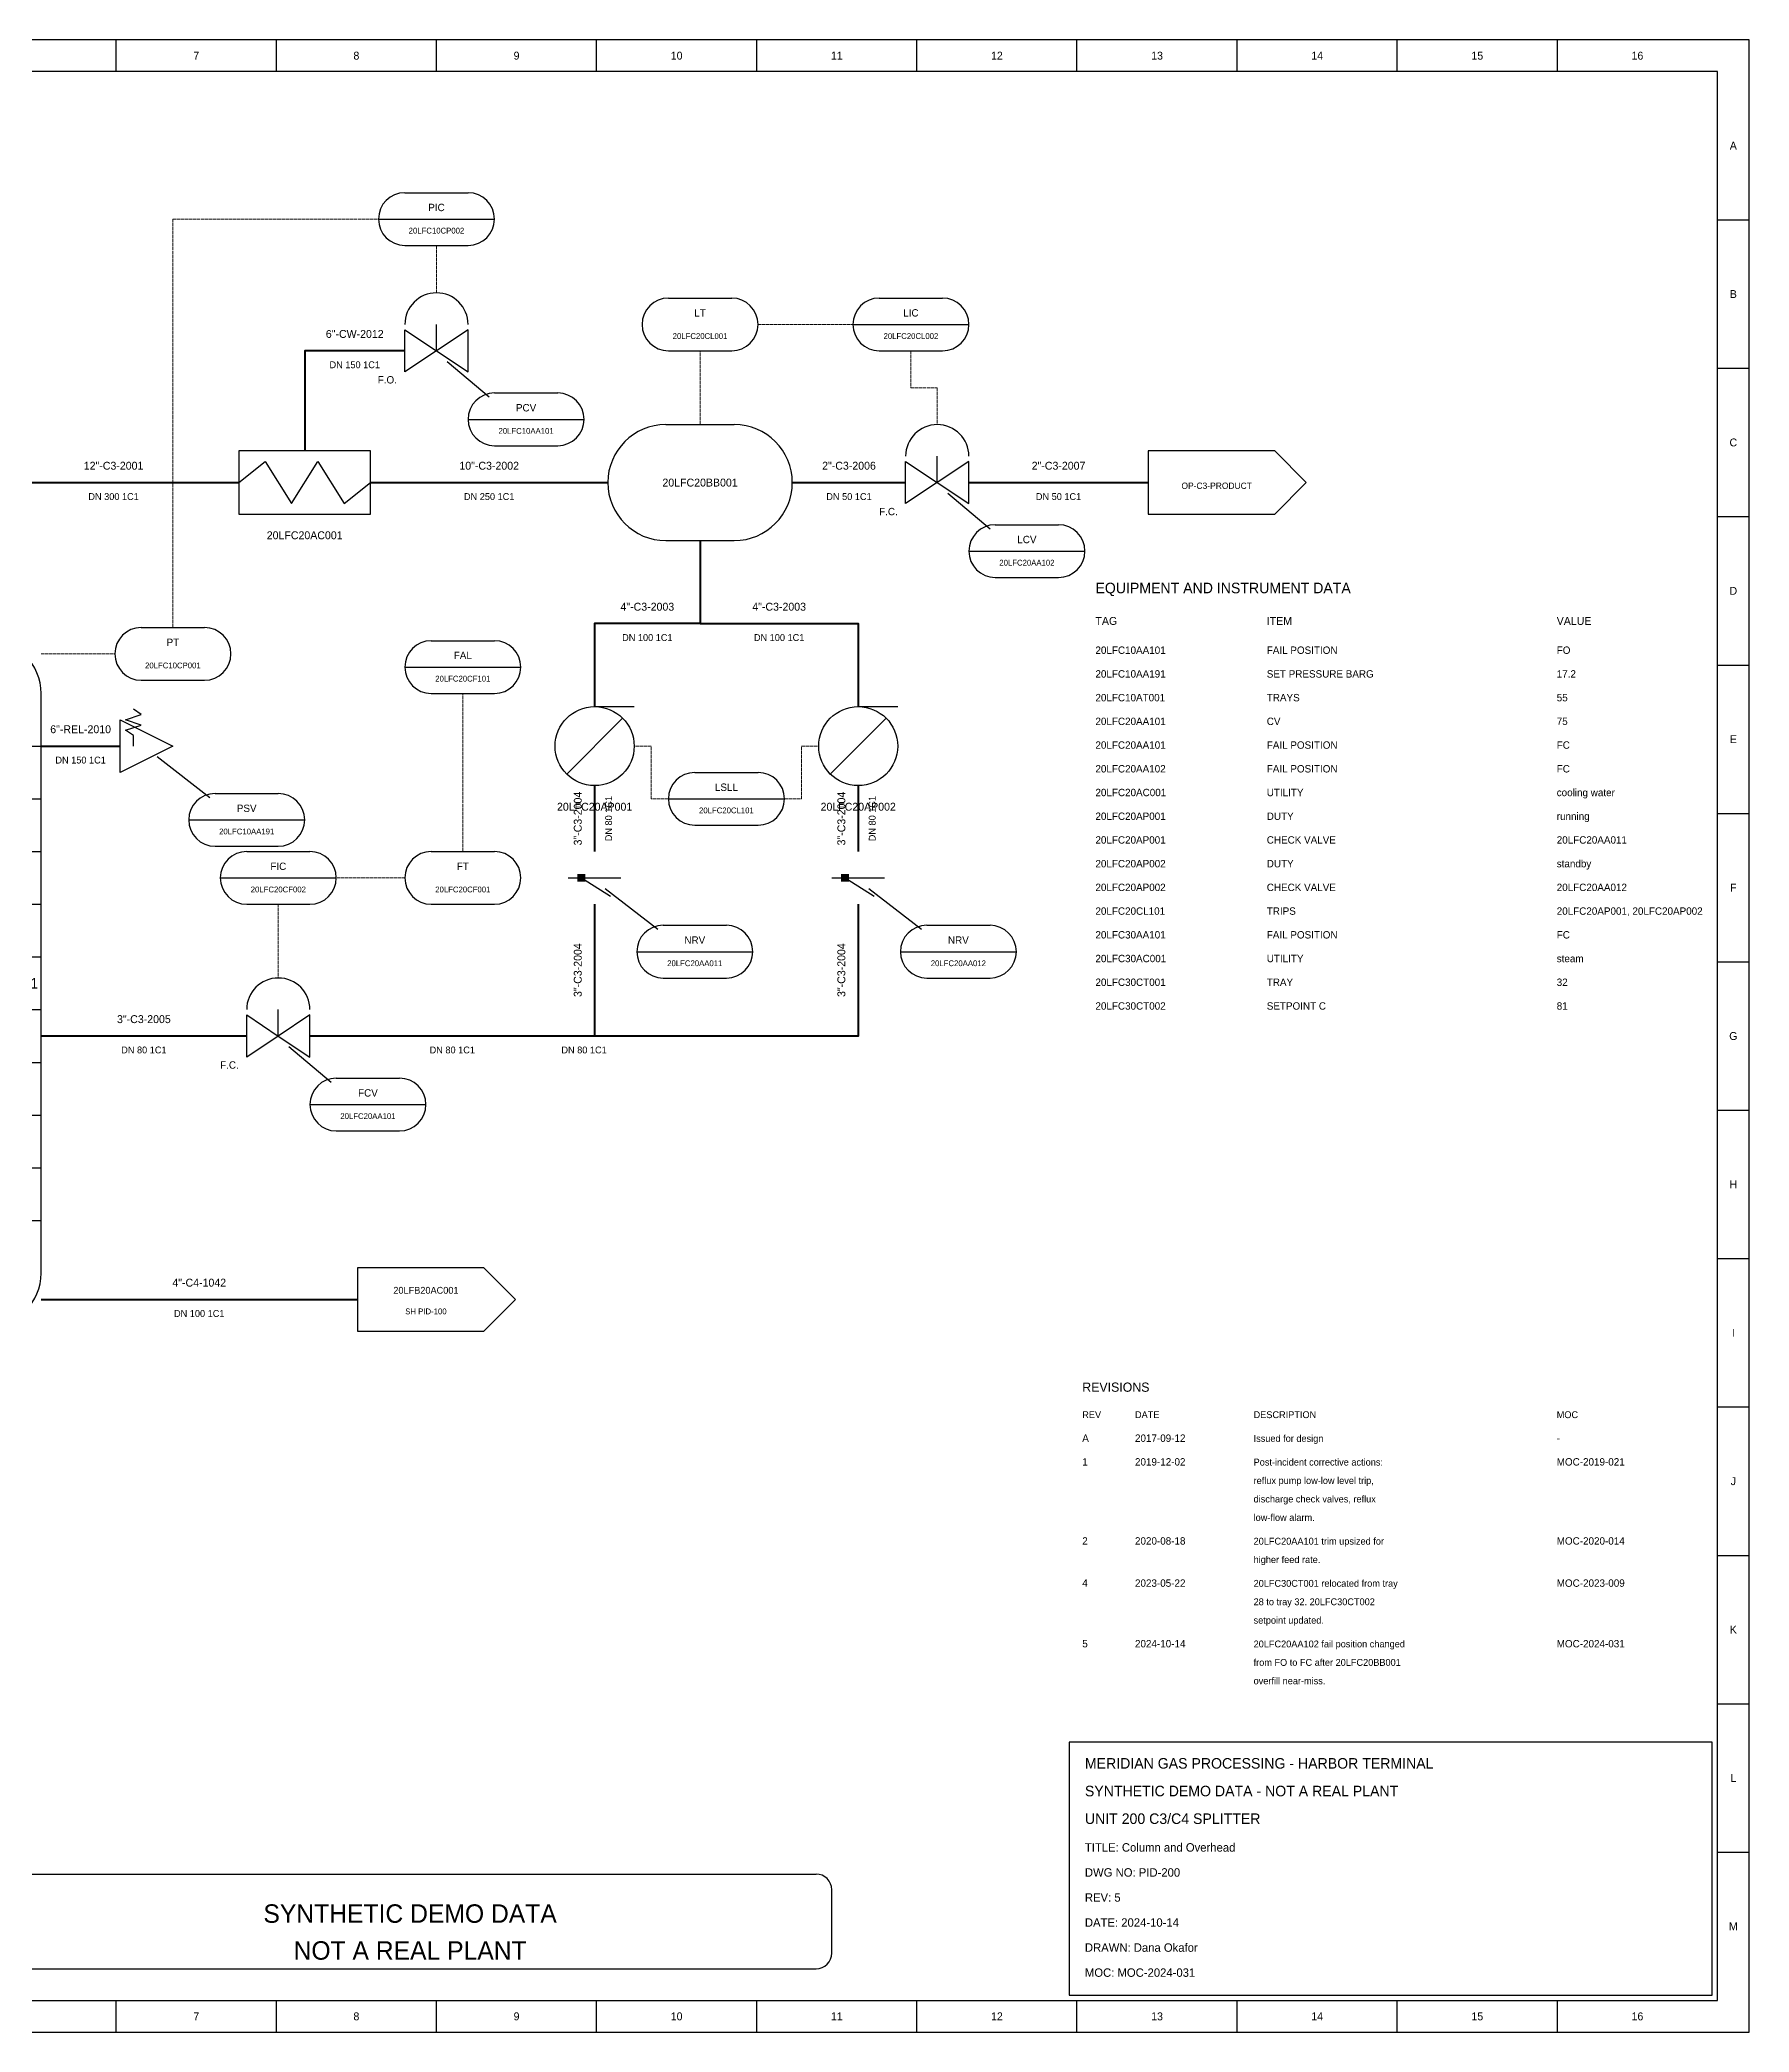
# Model space of a CAD drawing. Header units: metres. Extents: x 2 to 998, y 2 to 758.
# Drawn here: x 350 to 998, y 2 to 758 of the extents above; entities that cross this region are included whole.
import ezdxf
from ezdxf.enums import TextEntityAlignment as Align

# ---------------------------------------------------------------- set-up
doc = ezdxf.new("R2010")
doc.units = ezdxf.units.M
doc.linetypes.add('DASHED', pattern=[1.524, 1.27, -0.254])
for name, color, linetype in [('ANNOT', 7, 'Continuous'), ('FRAME', 8, 'Continuous'), ('LINENUM', 7, 'Continuous'), ('REVTABLE', 7, 'Continuous'), ('TABLE', 7, 'Continuous'), ('TITLE', 7, 'Continuous')]:
    doc.layers.add(name, color=color, linetype=linetype)
for name, color, linetype, lineweight in [('IMPULSE', 4, 'DASHED', 13), ('PROCESS', 7, 'Continuous', 50), ('RELIEF', 1, 'Continuous', 50), ('SIGNAL', 5, 'DASHED', 13), ('SYMBOLS', 7, 'Continuous', 25), ('UTILITY', 3, 'Continuous', 50)]:
    doc.layers.add(name, color=color, linetype=linetype, lineweight=lineweight)

# ---------------------------------------------------------------- blocks, each defined once
blk = doc.blocks.new('COLUMN')
at = {"layer": 'SYMBOLS'}
for p, q in [((-20, -110), (-20, 110)), ((20, -110), (20, 110))]:
    blk.add_line(p, q, dxfattribs=at)
at = {"layer": 'SYMBOLS', "color": 8}
for p, q in [((-20, 90), (20, 90)), ((-20, 70), (20, 70)), ((-20, 50), (20, 50)), ((-20, 30), (20, 30)), ((-20, 10), (20, 10)), ((-20, -10), (20, -10)), ((-20, -30), (20, -30)), ((-20, -50), (20, -50)), ((-20, -70), (20, -70)), ((-20, -90), (20, -90))]:
    blk.add_line(p, q, dxfattribs=at)
at = {"layer": 'SYMBOLS'}
for centre, start, end in [((0, 110), 0, 180), ((0, -110), 180, 360)]:
    blk.add_arc(centre, 20, start, end, dxfattribs=at)
blk.add_attdef('TAG', text='', height=4, dxfattribs=at).set_placement((0, 0), align=Align.MIDDLE_CENTER)
at = {"layer": 'SYMBOLS', "flags": 1}
blk.add_attdef('DESC', text='', height=3, dxfattribs=at).set_placement((0, 0), align=Align.MIDDLE_CENTER)
blk = doc.blocks.new('HEATEX')
at = {"layer": 'SYMBOLS'}
blk.add_lwpolyline([(-25, -12), (25, -12), (25, 12), (-25, 12)], close=True, dxfattribs=at)
blk.add_lwpolyline([(-25, 0), (-15, 8), (-5, -8), (5, 8), (15, -8), (25, 0)], dxfattribs=at)
at = {"layer": 'SYMBOLS', "flags": 1}
blk.add_attdef('DESC', text='', height=3, dxfattribs=at).set_placement((0, 0), align=Align.MIDDLE_CENTER)
at = {"layer": 'SYMBOLS'}
blk.add_attdef('TAG', text='', height=3, dxfattribs=at).set_placement((0, -20), align=Align.MIDDLE_CENTER)
blk = doc.blocks.new('VESSEL')
at = {"layer": 'SYMBOLS'}
for p, q in [((-13, 22), (13, 22)), ((-13, -22), (13, -22))]:
    blk.add_line(p, q, dxfattribs=at)
for centre, start, end in [((-13, 0), 90, 270), ((13, 0), 270, 90)]:
    blk.add_arc(centre, 22, start, end, dxfattribs=at)
at = {"layer": 'SYMBOLS', "flags": 1}
blk.add_attdef('DESC', text='', height=3, dxfattribs=at).set_placement((0, 0), align=Align.MIDDLE_CENTER)
at = {"layer": 'SYMBOLS'}
blk.add_attdef('TAG', text='', height=3, dxfattribs=at).set_placement((0, 0), align=Align.MIDDLE_CENTER)
blk = doc.blocks.new('PUMP')
at = {"layer": 'SYMBOLS'}
for p, q in [((-10.6, -10.6), (10.6, 10.6)), ((0, 15), (15, 15))]:
    blk.add_line(p, q, dxfattribs=at)
blk.add_circle((0, 0), 15, dxfattribs=at)
at = {"layer": 'SYMBOLS', "flags": 1}
blk.add_attdef('DESC', text='', height=3, dxfattribs=at).set_placement((0, 0), align=Align.MIDDLE_CENTER)
at = {"layer": 'SYMBOLS'}
blk.add_attdef('TAG', text='', height=3, dxfattribs=at).set_placement((0, -23), align=Align.MIDDLE_CENTER)
blk = doc.blocks.new('INSTR_XMTR')
at = {"layer": 'SYMBOLS'}
for p, q in [((-12, 10), (12, 10)), ((-12, -10), (12, -10))]:
    blk.add_line(p, q, dxfattribs=at)
for centre, start, end in [((-12, 0), 90, 270), ((12, 0), 270, 90)]:
    blk.add_arc(centre, 10, start, end, dxfattribs=at)
at = {"layer": 'SYMBOLS', "flags": 1}
blk.add_attdef('DESC', text='', height=3, dxfattribs=at).set_placement((0, 0), align=Align.MIDDLE_CENTER)
at = {"layer": 'SYMBOLS'}
for tag, height, p in [('ISA', 2.8, (0, 4.4)), ('TAG', 2.2, (0, -4.4))]:
    blk.add_attdef(tag, text='', height=height, dxfattribs=at).set_placement(p, align=Align.MIDDLE_CENTER)
blk = doc.blocks.new('INSTR_CTRL')
at = {"layer": 'SYMBOLS'}
for p, q in [((-12, 10), (12, 10)), ((-22, 0), (22, 0)), ((-12, -10), (12, -10))]:
    blk.add_line(p, q, dxfattribs=at)
for centre, start, end in [((-12, 0), 90, 270), ((12, 0), 270, 90)]:
    blk.add_arc(centre, 10, start, end, dxfattribs=at)
at = {"layer": 'SYMBOLS', "flags": 1}
blk.add_attdef('DESC', text='', height=3, dxfattribs=at).set_placement((0, 0), align=Align.MIDDLE_CENTER)
at = {"layer": 'SYMBOLS'}
for tag, height, p in [('ISA', 2.8, (0, 4.4)), ('TAG', 2.2, (0, -4.4))]:
    blk.add_attdef(tag, text='', height=height, dxfattribs=at).set_placement(p, align=Align.MIDDLE_CENTER)
blk = doc.blocks.new('CTRLVALVE')
at = {"layer": 'SYMBOLS'}
for p, q in [((0, 0), (0, 10)), ((4, -4), (20, -17.5)), ((22, -16), (46, -16)), ((12, -26), (56, -26)), ((22, -36), (46, -36))]:
    blk.add_line(p, q, dxfattribs=at)
for points in [[(-12, 8), (0, 0), (-12, -8)], [(12, 8), (0, 0), (12, -8)]]:
    blk.add_lwpolyline(points, close=True, dxfattribs=at)
for centre, radius, start, end in [((0, 10), 12, 0, 180), ((22, -26), 10, 90, 270), ((46, -26), 10, 270, 90)]:
    blk.add_arc(centre, radius, start, end, dxfattribs=at)
at = {"layer": 'SYMBOLS', "flags": 1}
blk.add_attdef('DESC', text='', height=3, dxfattribs=at).set_placement((0, 0), align=Align.MIDDLE_CENTER)
at = {"layer": 'SYMBOLS'}
for tag, height, p in [('ISA', 2.8, (34, -21.6)), ('TAG', 2.2, (34, -30.4))]:
    blk.add_attdef(tag, text='', height=height, dxfattribs=at).set_placement(p, align=Align.MIDDLE_CENTER)
blk = doc.blocks.new('RELIEFVALVE')
at = {"layer": 'SYMBOLS'}
for p, q in [((-5, 0), (-5, 4)), ((4, -4), (24, -19.5)), ((26, -18), (50, -18)), ((16, -28), (60, -28)), ((26, -38), (50, -38))]:
    blk.add_line(p, q, dxfattribs=at)
blk.add_lwpolyline([(-10, -10), (-10, 10), (10, 0)], close=True, dxfattribs=at)
blk.add_lwpolyline([(-5, 4), (-8, 6), (-2, 8), (-8, 10), (-2, 12), (-5, 14)], dxfattribs=at)
for centre, start, end in [((26, -28), 90, 270), ((50, -28), 270, 90)]:
    blk.add_arc(centre, 10, start, end, dxfattribs=at)
at = {"layer": 'SYMBOLS', "flags": 1}
blk.add_attdef('DESC', text='', height=3, dxfattribs=at).set_placement((0, 0), align=Align.MIDDLE_CENTER)
at = {"layer": 'SYMBOLS'}
for tag, height, p in [('ISA', 2.8, (38, -23.6)), ('TAG', 2.2, (38, -32.4))]:
    blk.add_attdef(tag, text='', height=height, dxfattribs=at).set_placement(p, align=Align.MIDDLE_CENTER)
blk = doc.blocks.new('OFFPAGE')
at = {"layer": 'SYMBOLS'}
blk.add_lwpolyline([(-30, -12), (18, -12), (30, 0), (18, 12), (-30, 12)], close=True, dxfattribs=at)
blk.add_attdef('TAG', text='', height=2.4, dxfattribs=at).set_placement((-4, -1.2), align=Align.MIDDLE_CENTER)
at = {"layer": 'SYMBOLS', "flags": 1}
blk.add_attdef('DESC', text='', height=3, dxfattribs=at).set_placement((0, 0), align=Align.MIDDLE_CENTER)
blk = doc.blocks.new('INSTR_SWITCH')
at = {"layer": 'SYMBOLS'}
for p, q in [((-12, 10), (12, 10)), ((-22, 0), (22, 0)), ((-12, -10), (12, -10))]:
    blk.add_line(p, q, dxfattribs=at)
for centre, start, end in [((-12, 0), 90, 270), ((12, 0), 270, 90)]:
    blk.add_arc(centre, 10, start, end, dxfattribs=at)
at = {"layer": 'SYMBOLS', "flags": 1}
blk.add_attdef('DESC', text='', height=3, dxfattribs=at).set_placement((0, 0), align=Align.MIDDLE_CENTER)
at = {"layer": 'SYMBOLS'}
for tag, height, p in [('ISA', 2.8, (0, 4.4)), ('TAG', 2.2, (0, -4.4))]:
    blk.add_attdef(tag, text='', height=height, dxfattribs=at).set_placement(p, align=Align.MIDDLE_CENTER)
blk = doc.blocks.new('CHECKVALVE')
at = {"layer": 'SYMBOLS'}
blk.add_hatch(color=7, dxfattribs=at).paths.add_polyline_path([(-6.5, 1.5), (-3.5, 1.5), (-3.5, -1.5), (-6.5, -1.5)])
for p, q in [((-10, 0), (10, 0)), ((-5, 0), (6, -7)), ((4, -4), (24, -19.5)), ((26, -18), (50, -18)), ((16, -28), (60, -28)), ((26, -38), (50, -38))]:
    blk.add_line(p, q, dxfattribs=at)
for centre, start, end in [((26, -28), 90, 270), ((50, -28), 270, 90)]:
    blk.add_arc(centre, 10, start, end, dxfattribs=at)
at = {"layer": 'SYMBOLS', "flags": 1}
blk.add_attdef('DESC', text='', height=3, dxfattribs=at).set_placement((0, 0), align=Align.MIDDLE_CENTER)
at = {"layer": 'SYMBOLS'}
for tag, height, p in [('ISA', 2.8, (38, -23.6)), ('TAG', 2.2, (38, -32.4))]:
    blk.add_attdef(tag, text='', height=height, dxfattribs=at).set_placement(p, align=Align.MIDDLE_CENTER)
blk = doc.blocks.new('INSTR_ALARM')
at = {"layer": 'SYMBOLS'}
for p, q in [((-12, 10), (12, 10)), ((-22, 0), (22, 0)), ((-12, -10), (12, -10))]:
    blk.add_line(p, q, dxfattribs=at)
for centre, start, end in [((-12, 0), 90, 270), ((12, 0), 270, 90)]:
    blk.add_arc(centre, 10, start, end, dxfattribs=at)
at = {"layer": 'SYMBOLS', "flags": 1}
blk.add_attdef('DESC', text='', height=3, dxfattribs=at).set_placement((0, 0), align=Align.MIDDLE_CENTER)
at = {"layer": 'SYMBOLS'}
for tag, height, p in [('ISA', 2.8, (0, 4.4)), ('TAG', 2.2, (0, -4.4))]:
    blk.add_attdef(tag, text='', height=height, dxfattribs=at).set_placement(p, align=Align.MIDDLE_CENTER)
blk = doc.blocks.new('OFFPAGE_REF')
at = {"layer": 'SYMBOLS'}
blk.add_lwpolyline([(-30, -12), (18, -12), (30, 0), (18, 12), (-30, 12)], close=True, dxfattribs=at)
for tag, height, p in [('REF_TAG', 2.6, (-4, 3.5)), ('SHEET', 2.2, (-4, -4.5))]:
    blk.add_attdef(tag, text='', height=height, dxfattribs=at).set_placement(p, align=Align.MIDDLE_CENTER)

msp = doc.modelspace()

# ---------------------------------------------------------------- linework, layer by layer
at = {"layer": 'FRAME'}
for p, q in [((378.5, 746), (378.5, 758)), ((439.25, 746), (439.25, 758)), ((500, 746), (500, 758)), ((560.75, 746), (560.75, 758)), ((621.5, 746), (621.5, 758)), ((682.25, 746), (682.25, 758)), ((743, 746), (743, 758)), ((803.75, 746), (803.75, 758)), ((864.5, 746), (864.5, 758)), ((925.25, 746), (925.25, 758)), ((986, 689.69), (998, 689.69)), ((986, 633.38), (998, 633.38)), ((986, 577.08), (998, 577.08)), ((986, 520.77), (998, 520.77)), ((986, 464.46), (998, 464.46)), ((986, 408.15), (998, 408.15)), ((986, 351.85), (998, 351.85)), ((986, 295.54), (998, 295.54)), ((986, 239.23), (998, 239.23)), ((986, 182.92), (998, 182.92)), ((986, 126.62), (998, 126.62)), ((986, 70.31), (998, 70.31)), ((336, 62), (644, 62)), ((650, 32), (650, 56)), ((336, 26), (644, 26)), ((378.5, 2), (378.5, 14)), ((439.25, 2), (439.25, 14)), ((500, 2), (500, 14)), ((560.75, 2), (560.75, 14)), ((621.5, 2), (621.5, 14)), ((682.25, 2), (682.25, 14)), ((743, 2), (743, 14)), ((803.75, 2), (803.75, 14)), ((864.5, 2), (864.5, 14)), ((925.25, 2), (925.25, 14))]:
    msp.add_line(p, q, dxfattribs=at)
for points in [[(2, 2), (998, 2), (998, 758), (2, 758)], [(14, 14), (986, 14), (986, 746), (14, 746)]]:
    msp.add_lwpolyline(points, close=True, dxfattribs=at)
for centre, start, end in [((644, 56), 0, 90), ((644, 32), 270, 360)]:
    msp.add_arc(centre, 6, start, end, dxfattribs=at)
at = {"layer": 'IMPULSE'}
for points in [[(600, 612), (600, 640)], [(350, 525), (378, 525)]]:
    msp.add_lwpolyline(points, dxfattribs=at)
at = {"layer": 'PROCESS'}
for points in [[(330, 530), (330, 590), (425, 590)], [(475, 590), (565, 590)], [(635, 590), (678, 590)], [(702, 590), (770, 590)], [(600, 568), (600, 536.5), (560, 536.5), (560, 505)], [(600, 568), (600, 536.5), (660, 536.5), (660, 505)], [(560, 475), (560, 450)], [(660, 475), (660, 450)], [(560, 430), (560, 380), (452, 380)], [(660, 430), (660, 380), (452, 380)], [(428, 380), (350, 380)], [(350, 280), (470, 280)]]:
    msp.add_lwpolyline(points, dxfattribs=at)
at = {"layer": 'RELIEF'}
msp.add_lwpolyline([(350, 490), (380, 490)], dxfattribs=at)
at = {"layer": 'SIGNAL'}
for points in [[(400, 535), (400, 690), (478, 690)], [(500, 680), (500, 662)], [(622, 650), (658, 650)], [(680, 640), (680, 626), (690, 626), (690, 612)], [(510, 450), (510, 510)], [(588, 470), (581.5, 470), (581.5, 490), (575, 490)], [(632, 470), (638.5, 470), (638.5, 490), (645, 490)], [(488, 440), (462, 440)], [(440, 430), (440, 402)]]:
    msp.add_lwpolyline(points, dxfattribs=at)
at = {"layer": 'TITLE'}
msp.add_lwpolyline([(740, 16), (984, 16), (984, 112), (740, 112)], close=True, dxfattribs=at)
at = {"layer": 'UTILITY'}
msp.add_lwpolyline([(488, 640), (450, 640), (450, 602)], dxfattribs=at)

# ---------------------------------------------------------------- block references
at = {"layer": 'SYMBOLS'}
for name, p, values in [('INSTR_CTRL', (500, 690), {'ISA': 'PIC', 'TAG': '20LFC10CP002'}), ('CTRLVALVE', (500, 640), {'ISA': 'PCV', 'TAG': '20LFC10AA101'}), ('INSTR_XMTR', (600, 650), {'ISA': 'LT', 'TAG': '20LFC20CL001'}), ('INSTR_CTRL', (680, 650), {'ISA': 'LIC', 'TAG': '20LFC20CL002'}), ('VESSEL', (600, 590), {'TAG': '20LFC20BB001'}), ('CTRLVALVE', (690, 590), {'ISA': 'LCV', 'TAG': '20LFC20AA102'}), ('HEATEX', (450, 590), {'TAG': '20LFC20AC001'}), ('OFFPAGE', (800, 590), {'TAG': 'OP-C3-PRODUCT'}), ('COLUMN', (330, 400), {'TAG': '20LFC10AT001'}), ('INSTR_XMTR', (400, 525), {'ISA': 'PT', 'TAG': '20LFC10CP001'}), ('INSTR_ALARM', (510, 520), {'ISA': 'FAL', 'TAG': '20LFC20CF101'}), ('RELIEFVALVE', (390, 490), {'ISA': 'PSV', 'TAG': '20LFC10AA191'}), ('PUMP', (560, 490), {'TAG': '20LFC20AP001'}), ('PUMP', (660, 490), {'TAG': '20LFC20AP002'}), ('INSTR_SWITCH', (610, 470), {'ISA': 'LSLL', 'TAG': '20LFC20CL101'}), ('INSTR_CTRL', (440, 440), {'ISA': 'FIC', 'TAG': '20LFC20CF002'}), ('INSTR_XMTR', (510, 440), {'ISA': 'FT', 'TAG': '20LFC20CF001'}), ('CHECKVALVE', (560, 440), {'ISA': 'NRV', 'TAG': '20LFC20AA011'}), ('CHECKVALVE', (660, 440), {'ISA': 'NRV', 'TAG': '20LFC20AA012'}), ('CTRLVALVE', (440, 380), {'ISA': 'FCV', 'TAG': '20LFC20AA101'}), ('OFFPAGE_REF', (500, 280), {'REF_TAG': '20LFB20AC001', 'SHEET': 'SH PID-100'})]:
    msp.add_blockref(name, p, dxfattribs=at).add_auto_attribs(values)

# ---------------------------------------------------------------- texts
at = {"layer": 'ANNOT'}
for s, p in [('DN 150 1C1', (469, 636)), ('DN 300 1C1', (377.5, 586)), ('DN 250 1C1', (520, 586)), ('DN 50 1C1', (656.5, 586)), ('DN 50 1C1', (736, 586)), ('DN 100 1C1', (580, 532.5)), ('DN 100 1C1', (630, 532.5)), ('DN 150 1C1', (365, 486)), ('DN 80 1C1', (389, 376)), ('DN 80 1C1', (506, 376)), ('DN 80 1C1', (556, 376)), ('DN 100 1C1', (410, 276))]:
    msp.add_text(s, height=2.6, dxfattribs=at).set_placement(p, align=Align.TOP_CENTER)
for s, p in [('F.O.', (485, 629)), ('F.C.', (675, 579)), ('F.C.', (425, 369))]:
    msp.add_text(s, height=2.8, dxfattribs=at).set_placement(p, align=Align.MIDDLE_RIGHT)
for p in [(564, 462.5), (664, 462.5)]:
    msp.add_text('DN 80 1C1', height=2.6, rotation=90, dxfattribs=at).set_placement(p, align=Align.TOP_CENTER)
at = {"layer": 'FRAME'}
for s, height, p in [('7', 3, (408.88, 752)), ('8', 3, (469.62, 752)), ('9', 3, (530.38, 752)), ('10', 3, (591.12, 752)), ('11', 3, (651.88, 752)), ('12', 3, (712.62, 752)), ('13', 3, (773.38, 752)), ('14', 3, (834.12, 752)), ('15', 3, (894.88, 752)), ('16', 3, (955.62, 752)), ('A', 3, (992, 717.85)), ('B', 3, (992, 661.54)), ('C', 3, (992, 605.23)), ('D', 3, (992, 548.92)), ('E', 3, (992, 492.62)), ('F', 3, (992, 436.31)), ('G', 3, (992, 380)), ('H', 3, (992, 323.69)), ('I', 3, (992, 267.38)), ('J', 3, (992, 211.08)), ('K', 3, (992, 154.77)), ('L', 3, (992, 98.46)), ('SYNTHETIC DEMO DATA', 7, (490, 47)), ('M', 3, (992, 42.15)), ('NOT A REAL PLANT', 7, (490, 33)), ('7', 3, (408.88, 8)), ('8', 3, (469.62, 8)), ('9', 3, (530.38, 8)), ('10', 3, (591.12, 8)), ('11', 3, (651.88, 8)), ('12', 3, (712.62, 8)), ('13', 3, (773.38, 8)), ('14', 3, (834.12, 8)), ('15', 3, (894.88, 8)), ('16', 3, (955.62, 8))]:
    msp.add_text(s, height=height, dxfattribs=at).set_placement(p, align=Align.MIDDLE_CENTER)
at = {"layer": 'LINENUM'}
for s, p in [('6"-CW-2012', (469, 644)), ('12"-C3-2001', (377.5, 594)), ('10"-C3-2002', (520, 594)), ('2"-C3-2006', (656.5, 594)), ('2"-C3-2007', (736, 594)), ('4"-C3-2003', (580, 540.5)), ('4"-C3-2003', (630, 540.5)), ('6"-REL-2010', (365, 494)), ('3"-C3-2005', (389, 384)), ('4"-C4-1042', (410, 284))]:
    msp.add_text(s, height=3, dxfattribs=at).set_placement(p, align=Align.BOTTOM_CENTER)
for p in [(556, 462.5), (656, 462.5), (556, 405), (656, 405)]:
    msp.add_text('3"-C3-2004', height=3, rotation=90, dxfattribs=at).set_placement(p, align=Align.BOTTOM_CENTER)
at = {"layer": 'REVTABLE'}
for s, height, p in [('REVISIONS', 3.5, (745, 245)), ('A', 2.8, (745, 226)), ('2017-09-12', 2.8, (765, 226)), ('Issued for design', 2.6, (810, 226)), ('-', 2.8, (925, 226)), ('1', 2.8, (745, 217)), ('2019-12-02', 2.8, (765, 217)), ('Post-incident corrective actions:', 2.6, (810, 217)), ('MOC-2019-021', 2.8, (925, 217)), ('reflux pump low-low level trip,', 2.6, (810, 210)), ('discharge check valves, reflux', 2.6, (810, 203)), ('low-flow alarm.', 2.6, (810, 196)), ('2', 2.8, (745, 187)), ('2020-08-18', 2.8, (765, 187)), ('20LFC20AA101 trim upsized for', 2.6, (810, 187)), ('MOC-2020-014', 2.8, (925, 187)), ('higher feed rate.', 2.6, (810, 180)), ('4', 2.8, (745, 171)), ('2023-05-22', 2.8, (765, 171)), ('20LFC30CT001 relocated from tray', 2.6, (810, 171)), ('28 to tray 32. 20LFC30CT002', 2.6, (810, 164)), ('MOC-2023-009', 2.8, (925, 171)), ('setpoint updated.', 2.6, (810, 157)), ('5', 2.8, (745, 148)), ('2024-10-14', 2.8, (765, 148)), ('from FO to FC after 20LFC20BB001', 2.6, (810, 141)), ('20LFC20AA102 fail position changed', 2.6, (810, 148)), ('MOC-2024-031', 2.8, (925, 148)), ('overfill near-miss.', 2.6, (810, 134))]:
    msp.add_text(s, height=height, dxfattribs=at).set_placement(p)
at = {"layer": 'REVTABLE', "color": 8}
for s, p in [('REV', (745, 235)), ('DATE', (765, 235)), ('DESCRIPTION', (810, 235)), ('MOC', (925, 235))]:
    msp.add_text(s, height=2.6, dxfattribs=at).set_placement(p)
at = {"layer": 'TABLE'}
for s, height, p in [('EQUIPMENT AND INSTRUMENT DATA', 4, (750, 548)), ('20LFC10AA101', 2.8, (750, 525)), ('FAIL POSITION', 2.8, (815, 525)), ('FO', 2.8, (925, 525)), ('20LFC10AA191', 2.8, (750, 516)), ('SET PRESSURE BARG', 2.8, (815, 516)), ('17.2', 2.8, (925, 516)), ('20LFC10AT001', 2.8, (750, 507)), ('TRAYS', 2.8, (815, 507)), ('55', 2.8, (925, 507)), ('20LFC20AA101', 2.8, (750, 498)), ('CV', 2.8, (815, 498)), ('75', 2.8, (925, 498)), ('20LFC20AA101', 2.8, (750, 489)), ('FAIL POSITION', 2.8, (815, 489)), ('FC', 2.8, (925, 489)), ('20LFC20AA102', 2.8, (750, 480)), ('FAIL POSITION', 2.8, (815, 480)), ('FC', 2.8, (925, 480)), ('20LFC20AC001', 2.8, (750, 471)), ('UTILITY', 2.8, (815, 471)), ('cooling water', 2.8, (925, 471)), ('20LFC20AP001', 2.8, (750, 462)), ('DUTY', 2.8, (815, 462)), ('running', 2.8, (925, 462)), ('20LFC20AP001', 2.8, (750, 453)), ('CHECK VALVE', 2.8, (815, 453)), ('20LFC20AA011', 2.8, (925, 453)), ('20LFC20AP002', 2.8, (750, 444)), ('DUTY', 2.8, (815, 444)), ('standby', 2.8, (925, 444)), ('20LFC20AP002', 2.8, (750, 435)), ('CHECK VALVE', 2.8, (815, 435)), ('20LFC20AA012', 2.8, (925, 435)), ('20LFC20CL101', 2.8, (750, 426)), ('TRIPS', 2.8, (815, 426)), ('20LFC20AP001, 20LFC20AP002', 2.8, (925, 426)), ('20LFC30AA101', 2.8, (750, 417)), ('FAIL POSITION', 2.8, (815, 417)), ('FC', 2.8, (925, 417)), ('20LFC30AC001', 2.8, (750, 408)), ('UTILITY', 2.8, (815, 408)), ('steam', 2.8, (925, 408)), ('20LFC30CT001', 2.8, (750, 399)), ('TRAY', 2.8, (815, 399)), ('32', 2.8, (925, 399)), ('20LFC30CT002', 2.8, (750, 390)), ('SETPOINT C', 2.8, (815, 390)), ('81', 2.8, (925, 390))]:
    msp.add_text(s, height=height, dxfattribs=at).set_placement(p)
at = {"layer": 'TABLE', "color": 8}
for s, p in [('TAG', (750, 536)), ('ITEM', (815, 536)), ('VALUE', (925, 536))]:
    msp.add_text(s, height=3, dxfattribs=at).set_placement(p)
at = {"layer": 'TITLE'}
for s, height, p in [('MERIDIAN GAS PROCESSING - HARBOR TERMINAL', 4, (746, 102)), ('SYNTHETIC DEMO DATA - NOT A REAL PLANT', 4, (746, 91.5)), ('UNIT 200 C3/C4 SPLITTER', 4, (746, 81)), ('TITLE: Column and Overhead', 3.2, (746, 70.5)), ('DWG NO: PID-200', 3.2, (746, 61)), ('REV: 5', 3.2, (746, 51.5)), ('DATE: 2024-10-14', 3.2, (746, 42)), ('DRAWN: Dana Okafor', 3.2, (746, 32.5)), ('MOC: MOC-2024-031', 3.2, (746, 23))]:
    msp.add_text(s, height=height, dxfattribs=at).set_placement(p)

doc.saveas('drawing.dxf')
